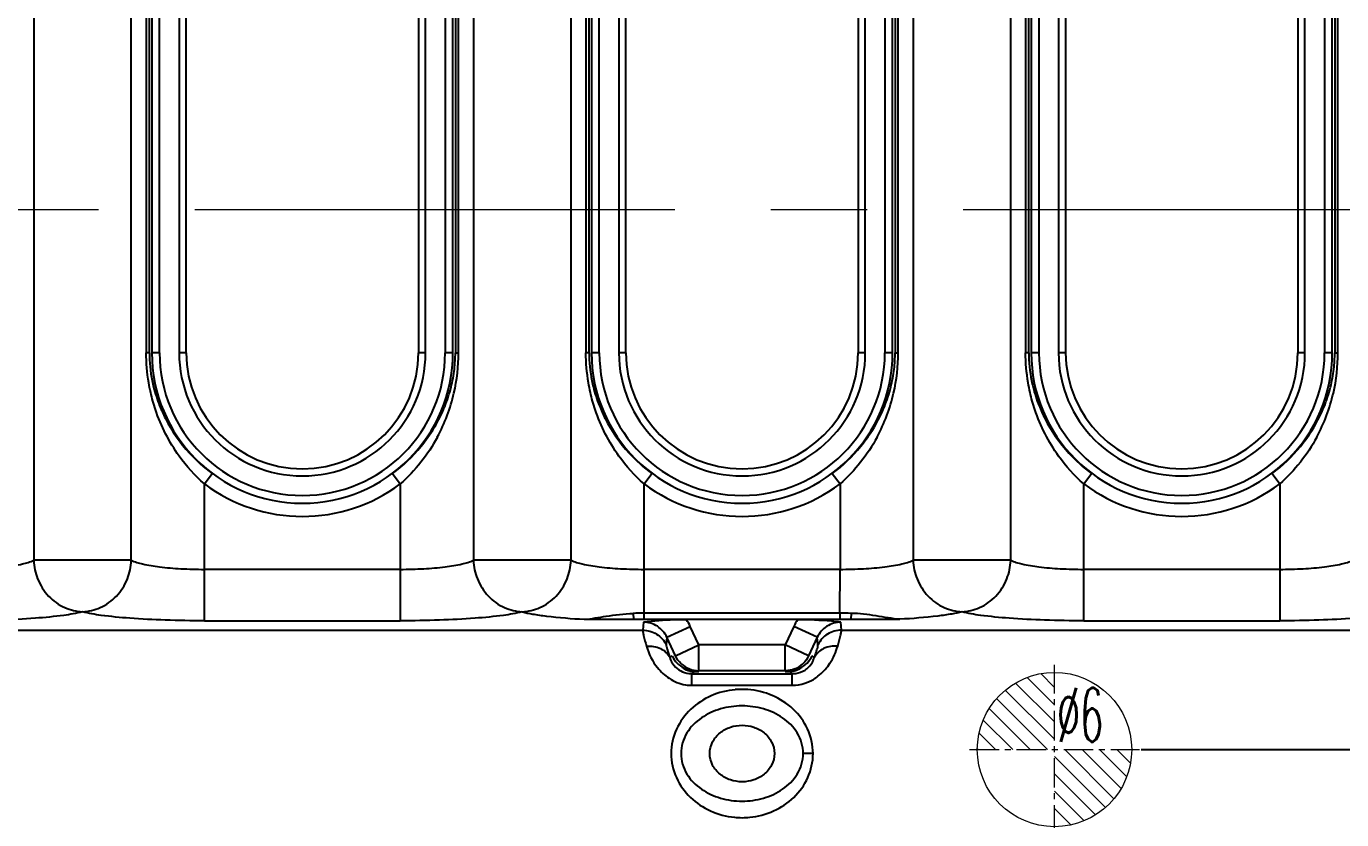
# Model space of a CAD drawing. Header units: millimetres. Extents: x 699 to 6116, y -3115 to -1923.
# Drawn here: x 1082.9 to 1134, y -2446.8 to -2415.9 of the extents above; entities that cross this region are included whole.
import ezdxf
from ezdxf.enums import TextEntityAlignment as Align

# ---------------------------------------------------------------- set-up
doc = ezdxf.new("R2010")
doc.units = ezdxf.units.MM
doc.header["$LTSCALE"] = 16.335
doc.header["$PDMODE"] = 3
doc.header["$PDSIZE"] = 0.3125
doc.linetypes.add('CENTER', pattern=[0.6, 0.375, -0.075, 0.075, -0.075])
doc.layers.get('0').update_dxf_attribs({"linetype": 'CONTINUOUS'})
doc.layers.get('Defpoints').update_dxf_attribs({"linetype": 'CONTINUOUS'})
doc.layers.add('center', color=1, linetype='CENTER', lineweight=9)
doc.layers.add('epin', color=13, linetype='CONTINUOUS', lineweight=9)
doc.styles.get("Standard").update_dxf_attribs({"font": 'txt', "width": 0.8})
doc.styles.add('TXT05', font='txt.shx', dxfattribs={"width": 0.5, "bigfont": 'gbcbig.shx'})
doc.dimstyles.get("Standard").update_dxf_attribs({"dimtxt": 0.15625, "dimasz": 0.1875, "dimexe": 0.125, "dimexo": 0.0625, "dimtad": 0, "dimtih": 1, "dimtoh": 1, "dimdsep": 46, "dimtxsty": 'Standard', "dimcen": 0.09, "dimadec": 0, "dimazin": 0, "dimtp": 0.01, "dimtm": 0.01, "dimtfac": 1, "dimtofl": 0, "dimtmove": 0, "dimatfit": 3, "dimfxl": 0, "dimtolj": 1, "dimarcsym": 0})

# ---------------------------------------------------------------- blocks, each defined once
blk = doc.blocks.new('*D666')
at = {"color": 4, "lineweight": -2}
blk.add_line((1325.71, -2423.043), (1335.614, -2423.043), dxfattribs=at)
at = {"layer": 'Defpoints', "color": 0}
for p in [(1045.847, -2423.043), (1325.647, -2423.043), (1335.614, -2423.043)]:
    blk.add_point(p, dxfattribs=at)
at = {"color": 6, "insert": (1345.614, -2423.043), "char_height": 10, "attachment_point": 5}
blk.add_mtext('\\A1;0.00', dxfattribs=at)
blk = doc.blocks.new('epin_ejp_6')
at = {"layer": 'epin'}
h = blk.add_hatch(dxfattribs=at)
h.set_pattern_fill('_ANSI31', color=123, scale=0.15, angle=90, style=0)
h.set_pattern_definition([(135, (-2387.40246, 110.88073), (-0.3367596, -0.3367596), [])])
h.paths.add_polyline_path([(0, 3, 0.414214), (-3, 0), (0, 0)])
h.paths.add_polyline_path([(3, 0), (0, 0), (0, -3, 0.414214)])
at = {"layer": 'epin', "color": 1, "linetype": 'CENTER', "ltscale": 0.186593}
for p, q in [((0, -3.3), (0, 3.3)), ((-3.3, 0), (3.3, 0))]:
    blk.add_line(p, q, dxfattribs=at)
at = {"layer": 'epin'}
blk.add_circle((0, 0), 3, dxfattribs=at)
at = {"layer": 'epin', "color": 6, "style": 'TXT05', "width": 0.5}
blk.add_text('%%c6', height=2.1, dxfattribs=at).set_placement((0.995, 1.35), align=Align.MIDDLE)
blk = doc.blocks.new('*D746')
at = {"color": 4, "lineweight": -2}
blk.add_line((1126.21, -2444.043), (1336.786, -2444.043), dxfattribs=at)
at = {"layer": 'Defpoints', "color": 0}
for p in [(1045.847, -2423.043), (1126.147, -2444.043), (1336.786, -2444.043)]:
    blk.add_point(p, dxfattribs=at)
at = {"color": 6, "insert": (1350.119, -2444.043), "char_height": 10, "attachment_point": 5}
blk.add_mtext('\\A1;21.00', dxfattribs=at)
blk = doc.blocks.new('*D747')
at = {"color": 4, "lineweight": -2}
blk.add_line((1126.21, -2388.043), (1336.786, -2388.043), dxfattribs=at)
at = {"layer": 'Defpoints', "color": 0}
for p in [(1126.147, -2388.043), (1336.786, -2388.043), (1045.847, -2423.043)]:
    blk.add_point(p, dxfattribs=at)
at = {"color": 6, "insert": (1351.452, -2388.043), "char_height": 10, "attachment_point": 5}
blk.add_mtext('\\A1;35.00', dxfattribs=at)
blk = doc.blocks.new('*D748')
at = {"color": 4, "lineweight": -2}
blk.add_line((1126.21, -2331.543), (1336.786, -2331.543), dxfattribs=at)
at = {"layer": 'Defpoints', "color": 0}
for p in [(1126.147, -2331.543), (1336.786, -2331.543), (1045.847, -2423.043)]:
    blk.add_point(p, dxfattribs=at)
at = {"color": 6, "insert": (1350.786, -2331.543), "char_height": 10, "attachment_point": 5}
blk.add_mtext('\\A1;91.50', dxfattribs=at)
blk = doc.blocks.new('*D749')
at = {"color": 4, "lineweight": -2}
blk.add_line((1126.21, -2500.543), (1336.786, -2500.543), dxfattribs=at)
at = {"layer": 'Defpoints', "color": 0}
for p in [(1045.847, -2423.043), (1126.147, -2500.543), (1336.786, -2500.543)]:
    blk.add_point(p, dxfattribs=at)
at = {"color": 6, "insert": (1352.119, -2500.543), "char_height": 10, "attachment_point": 5}
blk.add_mtext('\\A1;77.50', dxfattribs=at)
blk = doc.blocks.new('*D750')
at = {"color": 4, "lineweight": -2}
blk.add_line((1201.41, -2596.043), (1336.786, -2596.043), dxfattribs=at)
at = {"layer": 'Defpoints', "color": 0}
for p in [(1045.847, -2423.043), (1201.347, -2596.043), (1336.786, -2596.043)]:
    blk.add_point(p, dxfattribs=at)
at = {"color": 6, "insert": (1354.119, -2596.043), "char_height": 10, "attachment_point": 5}
blk.add_mtext('\\A1;173.00', dxfattribs=at)
blk = doc.blocks.new('*D751')
at = {"color": 4, "lineweight": -2}
blk.add_line((1195.847, -2601.605), (1195.847, -2674.578), dxfattribs=at)
at = {"layer": 'Defpoints', "color": 0}
for p in [(1045.847, -2423.043), (1195.847, -2601.543), (1195.847, -2674.578)]:
    blk.add_point(p, dxfattribs=at)
at = {"color": 6, "insert": (1195.847, -2691.244), "char_height": 10, "attachment_point": 5, "rotation": 90}
blk.add_mtext('\\A1;150.00', dxfattribs=at)
blk = doc.blocks.new('*D752')
at = {"color": 4, "lineweight": -2}
blk.add_line((1122.847, -2447.405), (1122.847, -2674.578), dxfattribs=at)
at = {"layer": 'Defpoints', "color": 0}
for p in [(1045.847, -2423.043), (1122.847, -2447.343), (1122.847, -2674.578)]:
    blk.add_point(p, dxfattribs=at)
at = {"color": 6, "insert": (1122.847, -2689.244), "char_height": 10, "attachment_point": 5, "rotation": 90}
blk.add_mtext('\\A1;77.00', dxfattribs=at)
blk = doc.blocks.new('*D753')
at = {"color": 4, "lineweight": -2}
blk.add_line((1122.847, -2384.68), (1122.847, -2174.809), dxfattribs=at)
at = {"layer": 'Defpoints', "color": 0}
for p in [(1122.847, -2174.809), (1122.847, -2384.743), (1045.847, -2423.043)]:
    blk.add_point(p, dxfattribs=at)
at = {"color": 6, "insert": (1122.847, -2160.142), "char_height": 10, "attachment_point": 5, "rotation": 90}
blk.add_mtext('\\A1;77.00', dxfattribs=at)

msp = doc.modelspace()

# ---------------------------------------------------------------- linework, layer by layer
at = {"color": 7, "linetype": 'Continuous'}
for p, q in [((1083.166, -2395.402), (1083.166, -2436.683)), ((1086.957, -2436.683), (1086.957, -2395.402)), ((1100.26, -2395.402), (1100.26, -2436.683)), ((1104.051, -2436.683), (1104.051, -2395.402)), ((1117.353, -2395.402), (1117.353, -2436.683)), ((1121.144, -2436.683), (1121.144, -2395.402)), ((1087.537, -2403.474), (1087.537, -2428.611)), ((1087.661, -2428.611), (1087.661, -2403.474)), ((1087.757, -2403.474), (1087.757, -2428.611)), ((1088.058, -2428.611), (1088.058, -2403.474)), ((1088.819, -2403.474), (1088.819, -2428.611)), ((1089.095, -2428.611), (1089.095, -2403.474)), ((1098.122, -2403.474), (1098.122, -2428.611)), ((1098.398, -2428.611), (1098.398, -2403.474)), ((1099.159, -2403.474), (1099.159, -2428.611)), ((1099.46, -2428.611), (1099.46, -2403.474)), ((1099.555, -2403.474), (1099.555, -2428.611)), ((1099.68, -2428.611), (1099.68, -2403.474)), ((1104.631, -2403.474), (1104.631, -2428.611)), ((1104.755, -2428.611), (1104.755, -2403.474)), ((1104.85, -2403.474), (1104.85, -2428.611)), ((1105.151, -2428.611), (1105.151, -2403.474)), ((1105.912, -2403.474), (1105.912, -2428.611)), ((1106.188, -2428.611), (1106.188, -2403.474)), ((1115.216, -2403.474), (1115.216, -2428.611)), ((1115.491, -2428.611), (1115.491, -2403.474)), ((1116.252, -2403.474), (1116.252, -2428.611)), ((1116.553, -2428.611), (1116.553, -2403.474)), ((1116.649, -2403.474), (1116.649, -2428.611)), ((1116.773, -2428.611), (1116.773, -2403.474)), ((1121.724, -2403.474), (1121.724, -2428.611)), ((1121.848, -2428.611), (1121.848, -2403.474)), ((1121.944, -2403.474), (1121.944, -2428.611)), ((1122.245, -2428.611), (1122.245, -2403.474)), ((1123.006, -2403.474), (1123.006, -2428.611)), ((1123.282, -2428.611), (1123.282, -2403.474)), ((1132.309, -2403.474), (1132.309, -2428.611)), ((1132.585, -2428.611), (1132.585, -2403.474)), ((1133.346, -2403.474), (1133.346, -2428.611)), ((1133.647, -2428.611), (1133.647, -2403.474)), ((1133.742, -2403.474), (1133.742, -2428.611)), ((1133.867, -2428.611), (1133.867, -2403.474)), ((1087.661, -2428.611), (1087.537, -2428.611)), ((1088.058, -2428.611), (1087.757, -2428.611)), ((1089.095, -2428.611), (1088.819, -2428.611)), ((1098.398, -2428.611), (1098.122, -2428.611)), ((1099.46, -2428.611), (1099.159, -2428.611)), ((1099.555, -2428.611), (1099.68, -2428.611)), ((1104.755, -2428.611), (1104.631, -2428.611)), ((1105.151, -2428.611), (1104.85, -2428.611)), ((1106.188, -2428.611), (1105.912, -2428.611)), ((1115.491, -2428.611), (1115.216, -2428.611)), ((1116.553, -2428.611), (1116.252, -2428.611)), ((1116.649, -2428.611), (1116.773, -2428.611)), ((1121.848, -2428.611), (1121.724, -2428.611)), ((1122.245, -2428.611), (1121.944, -2428.611)), ((1123.282, -2428.611), (1123.006, -2428.611)), ((1132.585, -2428.611), (1132.309, -2428.611)), ((1133.647, -2428.611), (1133.346, -2428.611)), ((1133.742, -2428.611), (1133.867, -2428.611)), ((1089.8, -2433.712), (1090.1, -2433.31)), ((1097.116, -2433.31), (1097.416, -2433.712)), ((1106.894, -2433.712), (1107.194, -2433.31)), ((1114.21, -2433.31), (1114.51, -2433.712)), ((1123.987, -2433.712), (1124.287, -2433.31)), ((1131.303, -2433.31), (1131.603, -2433.712)), ((1089.8, -2439.035), (1089.8, -2433.712)), ((1097.416, -2433.712), (1097.416, -2439.035)), ((1106.895, -2438.972), (1106.894, -2433.712)), ((1114.51, -2433.712), (1114.51, -2437.035)), ((1123.987, -2439.035), (1123.987, -2433.712)), ((1131.603, -2433.712), (1131.603, -2439.035)), ((1086.957, -2436.683), (1083.166, -2436.683)), ((1097.416, -2437.035), (1089.8, -2437.035)), ((1104.051, -2436.683), (1100.26, -2436.683)), ((1114.51, -2437.035), (1106.894, -2437.035)), ((1114.508, -2438.742), (1114.51, -2437.035)), ((1121.144, -2436.683), (1117.353, -2436.683)), ((1131.603, -2437.035), (1123.987, -2437.035)), ((1089.8, -2439.035), (1097.416, -2439.035)), ((1106.464, -2438.747), (1106.476, -2438.971)), ((1106.868, -2439.09), (1106.842, -2439.397)), ((1114.508, -2438.742), (1106.895, -2438.742)), ((1106.895, -2438.972), (1114.508, -2438.972)), ((1114.508, -2438.742), (1114.508, -2438.972)), ((1114.562, -2439.397), (1114.536, -2439.09)), ((1114.94, -2438.747), (1114.928, -2438.971)), ((1123.987, -2439.035), (1131.603, -2439.035)), ((986.523, -2439.397), (1106.842, -2439.397)), ((1107.777, -2439.676), (1108.687, -2439.252)), ((1109.023, -2439.974), (1108.687, -2439.252)), ((1112.717, -2439.252), (1112.38, -2439.974)), ((1113.627, -2439.676), (1112.717, -2439.252)), ((1114.562, -2439.397), (1150.922, -2439.397)), ((1107.777, -2439.676), (1107.752, -2439.972)), ((1108.113, -2440.398), (1107.777, -2439.676)), ((1108.113, -2440.398), (1109.023, -2439.974)), ((1112.38, -2439.974), (1109.023, -2439.974)), ((1109.023, -2440.979), (1109.023, -2439.974)), ((1113.29, -2440.398), (1112.38, -2439.974)), ((1112.38, -2440.979), (1112.38, -2439.974)), ((1113.627, -2439.676), (1113.29, -2440.398)), ((1113.652, -2439.972), (1113.627, -2439.676)), ((1107.895, -2440.468), (1107.979, -2440.398)), ((1113.508, -2440.468), (1113.425, -2440.398)), ((1108.45, -2440.878), (1108.452, -2440.879)), ((1108.754, -2441.092), (1108.849, -2441.012)), ((1108.754, -2441.092), (1112.65, -2441.092)), ((1108.754, -2441.544), (1108.754, -2441.092)), ((1108.849, -2441.012), (1109.023, -2441.012)), ((1112.38, -2440.979), (1109.023, -2440.979)), ((1112.38, -2441.012), (1112.554, -2441.012)), ((1112.65, -2441.092), (1112.554, -2441.012)), ((1112.65, -2441.544), (1112.65, -2441.092)), ((1112.952, -2440.879), (1112.954, -2440.879)), ((1108.754, -2441.544), (1112.65, -2441.544)), ((1113.459, -2444.197), (1113.074, -2444.197))]:
    msp.add_line(p, q, dxfattribs=at)
for centre, radius, start, end in [((1093.292, -2428.595), 5.631, 180.1708, 191.287), ((1093.608, -2428.611), 5.852, 180, 0), ((1093.608, -2428.611), 5.551, 180, 360), ((1093.608, -2428.611), 4.79, 180, 360), ((1093.608, -2428.611), 4.514, 180, 0), ((1092.694, -2428.607), 6.985, 347.0025, 359.9679), ((1094.1, -2428.611), 5.455, 353.3051, 359.994), ((1110.386, -2428.595), 5.631, 180.1708, 191.287), ((1110.702, -2428.611), 5.852, 180, 0), ((1110.702, -2428.611), 5.551, 180, 360), ((1110.702, -2428.611), 4.79, 180, 360), ((1110.702, -2428.611), 4.514, 180, 0), ((1109.788, -2428.607), 6.985, 347.0025, 359.9679), ((1111.194, -2428.611), 5.455, 353.3051, 359.994), ((1127.479, -2428.595), 5.631, 180.1708, 191.287), ((1127.795, -2428.611), 5.852, 180, 0), ((1127.795, -2428.611), 5.551, 180, 360), ((1127.795, -2428.611), 4.79, 180, 360), ((1127.795, -2428.611), 4.514, 180, 0), ((1126.881, -2428.607), 6.985, 347.0025, 359.9679), ((1128.287, -2428.611), 5.455, 353.3051, 359.994), ((1093.991, -2428.597), 5.565, 345.906, 353.2916), ((1111.085, -2428.597), 5.565, 345.906, 353.2916), ((1128.178, -2428.597), 5.565, 345.906, 353.2916), ((1093.83, -2428.555), 5.732, 337.8753, 345.8913), ((1110.923, -2428.555), 5.732, 337.8753, 345.8913), ((1128.017, -2428.555), 5.732, 337.8753, 345.8913), ((1092.814, -2428.644), 6.86, 331.7095, 347.0764), ((1109.908, -2428.644), 6.86, 331.7095, 347.0764), ((1127.001, -2428.644), 6.86, 331.7095, 347.0764), ((1093.652, -2428.481), 5.924, 329.1427, 337.8689), ((1110.745, -2428.481), 5.924, 329.1427, 337.8689), ((1127.839, -2428.481), 5.924, 329.1427, 337.8689), ((1093.504, -2428.392), 6.097, 320.6354, 329.1366), ((1110.597, -2428.392), 6.097, 320.6354, 329.1366), ((1127.691, -2428.392), 6.097, 320.6354, 329.1366), ((1093.849, -2428.277), 6.275, 222.4543, 233.3202), ((1093.375, -2428.285), 6.265, 306.6715, 320.6233), ((1110.942, -2428.277), 6.275, 222.4543, 233.3202), ((1110.468, -2428.285), 6.265, 306.6715, 320.6233), ((1128.036, -2428.277), 6.275, 222.4543, 233.3202), ((1127.562, -2428.285), 6.265, 306.6715, 320.6233), ((1093.608, -2428.611), 6.365, 233.254, 306.746), ((1110.702, -2428.611), 6.365, 233.2545, 306.746), ((1127.795, -2428.611), 6.365, 233.254, 306.746), ((1106.894, -2454.71), 15.968, 89.9973, 91.5441), ((1106.894, -2353.467), 85.505, 269.71964, 270.00065), ((1106.851, -2440.108), 2.026, 25.0056, 33.3334), ((1114.554, -2440.109), 2.027, 146.6682, 154.9928), ((1114.511, -2454.591), 15.849, 88.449, 90.0086), ((1114.512, -2353.751), 85.221, 269.99779, 270.27986), ((1108.895, -2439.967), 1.013, 205.054, 244.0763), ((1112.509, -2439.967), 1.013, 295.9235, 334.9459), ((1112.742, -2440.255), 0.795, 336.5542, 344.4392), ((1109.024, -2439.976), 1.003, 226.5837, 269.9928), ((1108.752, -2440.137), 0.955, 262.4967, 270.0885), ((1108.947, -2439.817), 1.162, 261.8771, 265.1349), ((1112.381, -2439.978), 1.001, 291.6878, 313.4317), ((1112.455, -2439.642), 1.957, 307.7368, 316.7035), ((1112.372, -2439.561), 2.074, 316.6416, 318.9185), ((1108.754, -2439.984), 1.56, 260.6757, 269.9857), ((1110.702, -2444.722), 3.02, 85.7641, 95.0219), ((1110.702, -2443.668), 3.024, 264.3279, 275.7133)]:
    msp.add_arc(centre, radius, start, end, dxfattribs=at)
for points, knots in [([(1087.711, -2430.154), (1087.682, -2430.03), (1087.582, -2429.521), (1087.537, -2429.002), (1087.537, -2428.611)], [0, 0, 0, 0, 0.246522, 1, 1, 1, 1]), ([(1104.804, -2430.154), (1104.776, -2430.03), (1104.676, -2429.521), (1104.631, -2429.002), (1104.631, -2428.611)], [0, 0, 0, 0, 0.246522, 1, 1, 1, 1]), ([(1121.898, -2430.154), (1121.869, -2430.03), (1121.769, -2429.521), (1121.724, -2429.002), (1121.724, -2428.611)], [0, 0, 0, 0, 0.246522, 1, 1, 1, 1]), ([(1087.77, -2429.697), (1087.787, -2429.781), (1087.861, -2430.111), (1087.966, -2430.435), (1088.06, -2430.67)], [0, 0, 0, 0, 0.253093, 1, 1, 1, 1]), ([(1104.864, -2429.697), (1104.881, -2429.781), (1104.955, -2430.111), (1105.06, -2430.435), (1105.153, -2430.67)], [0, 0, 0, 0, 0.253093, 1, 1, 1, 1]), ([(1121.957, -2429.697), (1121.974, -2429.781), (1122.048, -2430.111), (1122.153, -2430.435), (1122.247, -2430.67)], [0, 0, 0, 0, 0.253093, 1, 1, 1, 1]), ([(1088.82, -2432.63), (1088.425, -2432.08), (1088.005, -2431.254), (1087.761, -2430.379), (1087.711, -2430.154)], [0, 0, 0, 0, 0.746536, 1, 1, 1, 1]), ([(1105.913, -2432.63), (1105.518, -2432.08), (1105.099, -2431.254), (1104.855, -2430.379), (1104.804, -2430.154)], [0, 0, 0, 0, 0.746536, 1, 1, 1, 1]), ([(1123.007, -2432.63), (1122.612, -2432.08), (1122.192, -2431.254), (1121.948, -2430.379), (1121.898, -2430.154)], [0, 0, 0, 0, 0.746536, 1, 1, 1, 1]), ([(1088.06, -2430.67), (1088.127, -2430.838), (1088.426, -2431.502), (1088.849, -2432.109), (1089.219, -2432.513)], [0, 0, 0, 0, 0.248204, 1, 1, 1, 1]), ([(1105.153, -2430.67), (1105.22, -2430.838), (1105.52, -2431.502), (1105.943, -2432.109), (1106.312, -2432.513)], [0, 0, 0, 0, 0.248204, 1, 1, 1, 1]), ([(1122.247, -2430.67), (1122.314, -2430.838), (1122.613, -2431.502), (1123.036, -2432.109), (1123.406, -2432.513)], [0, 0, 0, 0, 0.248204, 1, 1, 1, 1]), ([(1080.323, -2437.035), (1080.628, -2437.035), (1081.21, -2437.019), (1082.015, -2436.954), (1082.66, -2436.85), (1083.028, -2436.751), (1083.166, -2436.683)], [0, 0, 0, 0, 0.318055, 0.606823, 0.840028, 1, 1, 1, 1]), ([(1083.166, -2436.683), (1083.174, -2436.929), (1083.281, -2437.44), (1083.703, -2438.104), (1084.334, -2438.557), (1084.827, -2438.674), (1085.062, -2438.683)], [0, 0, 0, 0, 0.245218, 0.508445, 0.766421, 1, 1, 1, 1]), ([(1085.062, -2438.683), (1085.296, -2438.674), (1085.789, -2438.557), (1086.42, -2438.104), (1086.842, -2437.44), (1086.949, -2436.929), (1086.957, -2436.683)], [0, 0, 0, 0, 0.233579, 0.491555, 0.754782, 1, 1, 1, 1]), ([(1086.957, -2436.683), (1087.095, -2436.751), (1087.463, -2436.85), (1088.108, -2436.954), (1088.913, -2437.019), (1089.495, -2437.035), (1089.8, -2437.035)], [0, 0, 0, 0, 0.159969, 0.39318, 0.681951, 1, 1, 1, 1]), ([(1097.416, -2437.035), (1097.721, -2437.035), (1098.304, -2437.019), (1099.108, -2436.954), (1099.753, -2436.85), (1100.122, -2436.751), (1100.26, -2436.683)], [0, 0, 0, 0, 0.318055, 0.606823, 0.840028, 1, 1, 1, 1]), ([(1100.26, -2436.683), (1100.268, -2436.929), (1100.375, -2437.44), (1100.797, -2438.104), (1101.427, -2438.557), (1101.921, -2438.674), (1102.155, -2438.683)], [0, 0, 0, 0, 0.245218, 0.508445, 0.766421, 1, 1, 1, 1]), ([(1102.155, -2438.683), (1102.389, -2438.674), (1102.883, -2438.557), (1103.513, -2438.104), (1103.935, -2437.44), (1104.042, -2436.929), (1104.051, -2436.683)], [0, 0, 0, 0, 0.233578, 0.491553, 0.754781, 1, 1, 1, 1]), ([(1104.051, -2436.683), (1104.188, -2436.751), (1104.557, -2436.85), (1105.202, -2436.954), (1106.007, -2437.019), (1106.589, -2437.035), (1106.894, -2437.035)], [0, 0, 0, 0, 0.159954, 0.393168, 0.681995, 1, 1, 1, 1]), ([(1114.51, -2437.035), (1114.815, -2437.035), (1115.397, -2437.019), (1116.202, -2436.954), (1116.847, -2436.85), (1117.215, -2436.751), (1117.353, -2436.683)], [0, 0, 0, 0, 0.31799, 0.60679, 0.840021, 1, 1, 1, 1]), ([(1117.353, -2436.683), (1117.361, -2436.929), (1117.468, -2437.44), (1117.89, -2438.104), (1118.521, -2438.557), (1119.014, -2438.674), (1119.249, -2438.683)], [0, 0, 0, 0, 0.245219, 0.508446, 0.766421, 1, 1, 1, 1]), ([(1119.249, -2438.683), (1119.483, -2438.674), (1119.976, -2438.557), (1120.607, -2438.104), (1121.029, -2437.44), (1121.136, -2436.929), (1121.144, -2436.683)], [0, 0, 0, 0, 0.233579, 0.491555, 0.754782, 1, 1, 1, 1]), ([(1121.144, -2436.683), (1121.282, -2436.751), (1121.65, -2436.85), (1122.295, -2436.954), (1123.1, -2437.019), (1123.682, -2437.035), (1123.987, -2437.035)], [0, 0, 0, 0, 0.159969, 0.39318, 0.681951, 1, 1, 1, 1]), ([(1131.603, -2437.035), (1131.908, -2437.035), (1132.491, -2437.019), (1133.295, -2436.954), (1133.94, -2436.85), (1134.309, -2436.751), (1134.447, -2436.683)], [0, 0, 0, 0, 0.318055, 0.606823, 0.840028, 1, 1, 1, 1]), ([(1085.062, -2438.683), (1084.824, -2438.753), (1084.211, -2438.85), (1083.139, -2438.954), (1081.8, -2439.019), (1080.831, -2439.035), (1080.323, -2439.035)], [0, 0, 0, 0, 0.155949, 0.389404, 0.679649, 1, 1, 1, 1]), ([(1089.8, -2439.035), (1089.292, -2439.035), (1088.323, -2439.019), (1086.985, -2438.954), (1085.912, -2438.85), (1085.299, -2438.753), (1085.062, -2438.683)], [0, 0, 0, 0, 0.320374, 0.610618, 0.844066, 1, 1, 1, 1]), ([(1102.155, -2438.683), (1101.918, -2438.753), (1101.305, -2438.85), (1100.232, -2438.954), (1098.893, -2439.019), (1097.925, -2439.035), (1097.416, -2439.035)], [0, 0, 0, 0, 0.155948, 0.389403, 0.679648, 1, 1, 1, 1]), ([(1102.155, -2438.683), (1102.284, -2438.721), (1102.598, -2438.786), (1103.401, -2438.899), (1104.076, -2438.948), (1104.567, -2438.975)], [0, 0, 0, 0, 0.166353, 0.393554, 1, 1, 1, 1]), ([(1104.567, -2438.975), (1104.853, -2438.957), (1105.48, -2438.837), (1106.114, -2438.757), (1106.464, -2438.748)], [0, 0, 0, 0, 0.450175, 1, 1, 1, 1]), ([(1108.543, -2438.995), (1108.383, -2438.995), (1107.823, -2439.004), (1107.264, -2439.048), (1106.868, -2439.09)], [0, 0, 0, 0, 0.28722, 1, 1, 1, 1]), ([(1107.777, -2439.676), (1107.698, -2439.506), (1107.44, -2439.202), (1107.056, -2439.089), (1106.868, -2439.09)], [0, 0, 0, 0, 0.499585, 1, 1, 1, 1]), ([(1114.536, -2439.09), (1114.417, -2439.077), (1113.861, -2439.021), (1113.301, -2438.995), (1112.86, -2438.995)], [0, 0, 0, 0, 0.213174, 1, 1, 1, 1]), ([(1114.536, -2439.09), (1114.348, -2439.089), (1113.964, -2439.202), (1113.705, -2439.506), (1113.627, -2439.676)], [0, 0, 0, 0, 0.500496, 1, 1, 1, 1]), ([(1116.837, -2438.975), (1116.686, -2438.966), (1116.377, -2438.922), (1115.75, -2438.815), (1115.265, -2438.745), (1114.94, -2438.747)], [0, 0, 0, 0, 0.236936, 0.488719, 1, 1, 1, 1]), ([(1119.249, -2438.683), (1119.119, -2438.721), (1118.806, -2438.786), (1118.003, -2438.899), (1117.328, -2438.948), (1116.837, -2438.975)], [0, 0, 0, 0, 0.166376, 0.393599, 1, 1, 1, 1]), ([(1123.987, -2439.035), (1123.479, -2439.035), (1122.51, -2439.019), (1121.172, -2438.954), (1120.099, -2438.85), (1119.486, -2438.753), (1119.249, -2438.683)], [0, 0, 0, 0, 0.320373, 0.610617, 0.844065, 1, 1, 1, 1]), ([(1136.342, -2438.683), (1136.105, -2438.753), (1135.492, -2438.85), (1134.419, -2438.954), (1133.08, -2439.019), (1132.112, -2439.035), (1131.603, -2439.035)], [0, 0, 0, 0, 0.155949, 0.389404, 0.679649, 1, 1, 1, 1]), ([(1106.842, -2439.397), (1106.84, -2439.423), (1106.85, -2439.495), (1106.894, -2439.705), (1106.945, -2439.886), (1106.985, -2440.023)], [0, 0, 0, 0, 0.124728, 0.334597, 1, 1, 1, 1]), ([(1106.842, -2439.397), (1107.029, -2439.397), (1107.411, -2439.505), (1107.672, -2439.804), (1107.752, -2439.972)], [0, 0, 0, 0, 0.500609, 1, 1, 1, 1]), ([(1114.562, -2439.397), (1114.375, -2439.397), (1113.993, -2439.505), (1113.731, -2439.804), (1113.652, -2439.972)], [0, 0, 0, 0, 0.500608, 1, 1, 1, 1]), ([(1114.418, -2440.023), (1114.458, -2439.886), (1114.51, -2439.705), (1114.553, -2439.495), (1114.563, -2439.423), (1114.562, -2439.397)], [0, 0, 0, 0, 0.665407, 0.875292, 1, 1, 1, 1]), ([(1106.985, -2440.023), (1107.169, -2440.006), (1107.539, -2440.057), (1107.819, -2440.317), (1107.895, -2440.468)], [0, 0, 0, 0, 0.522338, 1, 1, 1, 1]), ([(1106.985, -2440.023), (1107.072, -2440.323), (1107.311, -2440.801), (1107.861, -2441.317), (1108.277, -2441.486), (1108.501, -2441.523)], [0, 0, 0, 0, 0.419109, 0.694063, 1, 1, 1, 1]), ([(1107.752, -2439.972), (1107.75, -2439.993), (1107.761, -2440.051), (1107.804, -2440.217), (1107.856, -2440.36), (1107.895, -2440.468)], [0, 0, 0, 0, 0.123367, 0.332805, 1, 1, 1, 1]), ([(1114.418, -2440.023), (1114.235, -2440.006), (1113.865, -2440.057), (1113.585, -2440.317), (1113.508, -2440.468)], [0, 0, 0, 0, 0.522337, 1, 1, 1, 1]), ([(1113.508, -2440.468), (1113.519, -2440.438), (1113.557, -2440.335), (1113.592, -2440.23), (1113.614, -2440.156)], [0, 0, 0, 0, 0.290956, 1, 1, 1, 1]), ([(1113.614, -2440.156), (1113.619, -2440.14), (1113.633, -2440.091), (1113.646, -2440.041), (1113.65, -2440.006)], [0, 0, 0, 0, 0.311222, 1, 1, 1, 1]), ([(1113.935, -2440.923), (1114.001, -2440.848), (1114.208, -2440.574), (1114.351, -2440.255), (1114.418, -2440.023)], [0, 0, 0, 0, 0.293028, 1, 1, 1, 1]), ([(1107.895, -2440.468), (1107.926, -2440.579), (1108.085, -2440.882), (1108.413, -2441.055), (1108.628, -2441.084)], [0, 0, 0, 0, 0.348001, 1, 1, 1, 1]), ([(1113.148, -2440.949), (1113.194, -2440.919), (1113.327, -2440.816), (1113.427, -2440.675), (1113.472, -2440.571)], [0, 0, 0, 0, 0.324542, 1, 1, 1, 1]), ([(1108.849, -2441.012), (1108.804, -2441.012), (1108.715, -2441.001), (1108.609, -2440.988), (1108.387, -2440.879), (1108.45, -2440.878)], [0, 0, 0, 0, 0.314616, 0.565608, 1, 1, 1, 1]), ([(1108.452, -2440.879), (1108.472, -2440.88), (1108.537, -2440.91), (1108.604, -2440.928), (1108.652, -2440.941)], [0, 0, 0, 0, 0.290118, 1, 1, 1, 1]), ([(1108.652, -2440.941), (1108.662, -2440.943), (1108.705, -2440.954), (1108.749, -2440.963), (1108.783, -2440.968)], [0, 0, 0, 0, 0.218704, 1, 1, 1, 1]), ([(1112.467, -2440.979), (1112.527, -2440.979), (1112.682, -2440.966), (1112.829, -2440.918), (1112.918, -2440.888)], [0, 0, 0, 0, 0.391244, 1, 1, 1, 1]), ([(1112.726, -2440.994), (1112.713, -2440.997), (1112.657, -2441.007), (1112.599, -2441.012), (1112.554, -2441.012)], [0, 0, 0, 0, 0.229398, 1, 1, 1, 1]), ([(1112.65, -2441.092), (1112.697, -2441.092), (1112.871, -2441.079), (1113.041, -2441.017), (1113.148, -2440.949)], [0, 0, 0, 0, 0.27182, 1, 1, 1, 1]), ([(1112.954, -2440.878), (1112.957, -2440.878), (1112.964, -2440.878), (1112.964, -2440.894), (1112.94, -2440.908), (1112.901, -2440.936), (1112.826, -2440.968), (1112.765, -2440.986), (1112.726, -2440.994)], [0, 0, 0, 0, 0.033133, 0.055416, 0.138812, 0.306683, 0.580438, 1, 1, 1, 1]), ([(1112.918, -2440.888), (1112.922, -2440.887), (1112.933, -2440.883), (1112.944, -2440.879), (1112.952, -2440.879)], [0, 0, 0, 0, 0.352653, 1, 1, 1, 1]), ([(1113.139, -2441.465), (1113.187, -2441.45), (1113.369, -2441.38), (1113.539, -2441.278), (1113.653, -2441.19)], [0, 0, 0, 0, 0.257893, 1, 1, 1, 1]), ([(1110.438, -2441.714), (1110.116, -2441.742), (1109.483, -2441.902), (1108.669, -2442.436), (1108.09, -2443.226), (1107.945, -2443.873), (1107.945, -2444.197)], [0, 0, 0, 0, 0.252338, 0.499632, 0.747398, 1, 1, 1, 1]), ([(1113.459, -2444.197), (1113.459, -2443.87), (1113.311, -2443.216), (1112.721, -2442.421), (1111.892, -2441.889), (1111.25, -2441.734), (1110.925, -2441.71)], [0, 0, 0, 0, 0.252464, 0.500169, 0.747561, 1, 1, 1, 1]), ([(1113.074, -2444.197), (1113.074, -2443.919), (1112.904, -2443.361), (1112.303, -2442.766), (1111.538, -2442.421), (1110.7, -2442.309), (1109.863, -2442.422), (1109.099, -2442.768), (1108.499, -2443.362), (1108.33, -2443.919), (1108.33, -2444.197)], [0, 0, 0, 0, 0.12581, 0.249018, 0.373016, 0.500233, 0.627385, 0.751253, 0.874314, 1, 1, 1, 1]), ([(1109.445, -2444.197), (1109.445, -2444.043), (1109.523, -2443.732), (1109.826, -2443.371), (1110.239, -2443.147), (1110.702, -2443.072), (1111.165, -2443.147), (1111.577, -2443.371), (1111.881, -2443.732), (1111.959, -2444.043), (1111.959, -2444.197)], [0, 0, 0, 0, 0.125273, 0.249681, 0.374348, 0.499998, 0.625649, 0.750316, 0.874725, 1, 1, 1, 1]), ([(1107.945, -2444.197), (1107.945, -2444.517), (1108.087, -2445.159), (1108.656, -2445.944), (1109.46, -2446.48), (1110.085, -2446.645), (1110.403, -2446.676)], [0, 0, 0, 0, 0.252578, 0.50044, 0.747713, 1, 1, 1, 1]), ([(1108.33, -2444.197), (1108.33, -2444.474), (1108.499, -2445.031), (1109.099, -2445.626), (1109.864, -2445.972), (1110.701, -2446.084), (1111.539, -2445.972), (1112.304, -2445.626), (1112.904, -2445.032), (1113.074, -2444.474), (1113.074, -2444.197)], [0, 0, 0, 0, 0.125692, 0.248804, 0.37272, 0.499947, 0.627175, 0.751093, 0.874204, 1, 1, 1, 1]), ([(1111.959, -2444.197), (1111.959, -2444.35), (1111.881, -2444.661), (1111.577, -2445.022), (1111.165, -2445.246), (1110.702, -2445.321), (1110.239, -2445.246), (1109.826, -2445.022), (1109.523, -2444.661), (1109.445, -2444.35), (1109.445, -2444.197)], [0, 0, 0, 0, 0.125273, 0.249681, 0.374348, 0.499998, 0.625649, 0.750316, 0.874725, 1, 1, 1, 1]), ([(1111.003, -2446.676), (1111.321, -2446.644), (1111.945, -2446.479), (1112.748, -2445.944), (1113.317, -2445.159), (1113.459, -2444.517), (1113.459, -2444.197)], [0, 0, 0, 0, 0.252231, 0.499459, 0.747286, 1, 1, 1, 1])]:
    msp.add_open_spline(points, degree=3, knots=knots, dxfattribs=at)
for points in [[(1098.855, -2431.895), (1098.489, -2432.576), (1097.999, -2433.204), (1097.416, -2433.712)], [(1115.948, -2431.895), (1115.583, -2432.576), (1115.092, -2433.204), (1114.51, -2433.712)], [(1133.042, -2431.895), (1132.676, -2432.576), (1132.186, -2433.204), (1131.603, -2433.712)], [(1089.8, -2433.712), (1089.433, -2433.392), (1089.103, -2433.026), (1088.82, -2432.63)], [(1106.894, -2433.712), (1106.527, -2433.392), (1106.197, -2433.026), (1105.913, -2432.63)], [(1123.987, -2433.712), (1123.62, -2433.392), (1123.29, -2433.026), (1123.007, -2432.63)], [(1104.567, -2438.975), (1105.203, -2438.965), (1105.839, -2438.968), (1106.476, -2438.971)], [(1114.928, -2438.971), (1115.564, -2438.968), (1116.201, -2438.965), (1116.837, -2438.975)], [(1113.65, -2440.006), (1113.652, -2439.995), (1113.653, -2439.984), (1113.652, -2439.972)], [(1108.334, -2440.705), (1108.243, -2440.618), (1108.166, -2440.512), (1108.113, -2440.398)], [(1113.29, -2440.398), (1113.237, -2440.512), (1113.161, -2440.618), (1113.069, -2440.705)], [(1108.849, -2440.975), (1108.878, -2440.978), (1108.907, -2440.979), (1108.937, -2440.979)], [(1112.751, -2440.908), (1112.634, -2440.954), (1112.506, -2440.979), (1112.38, -2440.979)], [(1112.65, -2441.544), (1112.815, -2441.544), (1112.982, -2441.517), (1113.139, -2441.465)]]:
    msp.add_open_spline(points, degree=3, dxfattribs=at)
at = {"layer": 'center', "color": 1, "linetype": 'CENTER', "ltscale": 3.047689}
msp.add_line((760.847, -2423.043), (1330.847, -2423.043), dxfattribs=at)

# ---------------------------------------------------------------- block references
at = {"layer": 'epin'}
msp.add_blockref('epin_ejp_6', (1122.847, -2444.043), dxfattribs=at)

# ---------------------------------------------------------------- dimensions: what is measured, and where the dimension line sits
for feature_location, offset, dtype, origin, picture, middle in [((1122.847, -2384.743), (0, 209.933), 1, (1045.847, -2423.043), '*D753', (1122.847, -2160.142)), ((1126.147, -2331.543), (210.639, 0), 0, (1045.847, -2423.043), '*D748', (1350.786, -2331.543)), ((1126.147, -2388.043), (210.639, 0), 0, (1045.847, -2423.043), '*D747', (1351.452, -2388.043)), ((1325.647286975, -2423.042626892), (9.966588144, 0), 0, (1045.847085296, -2423.042626892), '*D666', (1345.613875119, -2423.042626892)), ((1126.147, -2444.043), (210.639, 0), 0, (1045.847, -2423.043), '*D746', (1350.119, -2444.043)), ((1126.147, -2500.543), (210.639, 0), 0, (1045.847, -2423.043), '*D749', (1352.119, -2500.543)), ((1201.347, -2596.043), (135.439, 0), 0, (1045.847, -2423.043), '*D750', (1354.119, -2596.043)), ((1195.847, -2601.543), (0, -73.035), 1, (1045.847, -2423.043), '*D751', (1195.847, -2691.244)), ((1122.847, -2447.343), (0, -227.235), 1, (1045.847, -2423.043), '*D752', (1122.847, -2689.244))]:
    dim = msp.add_ordinate_dim(feature_location=feature_location, offset=offset, dtype=dtype, origin=origin, dimstyle='Standard', override={"dimtxt": 10, "dimasz": 10, "dimgap": 0, "dimtih": 0, "dimtoh": 0, "dimzin": 0, "dimcen": 0, "dimclrd": 4, "dimclre": 4, "dimclrt": 6, "dimadec": 2, "dimtp": 0, "dimtm": 0, "dimtzin": 0})
    dim.commit()
    dim.dimension.update_dxf_attribs({"geometry": picture, "text_midpoint": middle})

doc.saveas('drawing.dxf')
